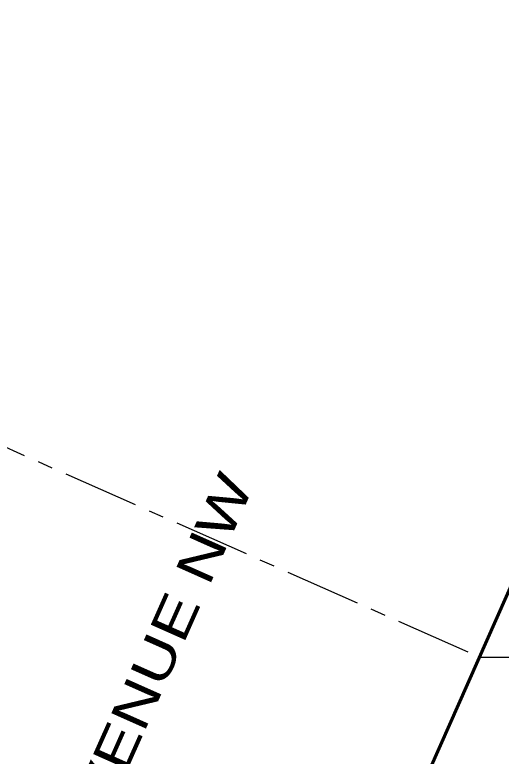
# Model space of a CAD drawing. Header units: inches. Extents: x -26500 to -19632, y -3347 to 2257.
# Drawn here: x -25080 to -24696, y -96 to 490 of the extents above; entities that cross this region are included whole.
import ezdxf

# ---------------------------------------------------------------- set-up
doc = ezdxf.new("R2010")
doc.units = ezdxf.units.IN
doc.header["$LTSCALE"] = 48
doc.header["$MEASUREMENT"] = 0
doc.linetypes.add('A105$0$CENTER', pattern=[2, 1.25, -0.25, 0.25, -0.25])
for name, color, linetype in [('A105$0$A-ANNO-TEXT', 8, 'Continuous'), ('A105$0$A-GRID-GRDP0-15', 8, 'Continuous'), ('A105$0$C-PROP', 8, 'Continuous'), ('XREF', 7, 'Continuous')]:
    doc.layers.add(name, color=color, linetype=linetype)
doc.styles.add('A105$0$style-Arial', font='arial.ttf')

# ---------------------------------------------------------------- blocks, each defined once
blk = doc.blocks.new('A105')
at = {"layer": 'A105$0$A-GRID-GRDP0-15', "linetype": 'A105$0$CENTER', "lineweight": 0, "transparency": 33554687}
blk.add_line((-25391.2212, 282.5037), (-24712.7547, -17.9051), dxfattribs=at)
at = {"layer": 'A105$0$A-GRID-GRDP0-15', "lineweight": 0, "transparency": 33554687, "flags": 128}
blk.add_lwpolyline([(-24712.7547, -17.9051), (-24395.0245, -17.9051)], dxfattribs=at)
at = {"layer": 'A105$0$C-PROP', "lineweight": 40, "transparency": 33554687, "flags": 128}
blk.add_lwpolyline([(-25004.5437, -676.9041), (-24022.0239, 1542.095), (-21061.0239, 1542.095), (-21061.0239, -676.9042)], dxfattribs=at)
at = {"layer": 'A105$0$A-ANNO-TEXT', "lineweight": 30, "transparency": 33554687, "style": 'A105$0$style-Arial', "width": 1.266666}
blk.add_text('MASSACHUSETTS AVENUE NW', height=30, rotation=66, dxfattribs=at).set_placement((-25219.5738, -620.1123))

msp = doc.modelspace()

# ---------------------------------------------------------------- block references
at = {"layer": 'XREF', "transparency": 33554467}
msp.add_blockref('A105', (0, 0), dxfattribs=at)

doc.saveas('drawing.dxf')
